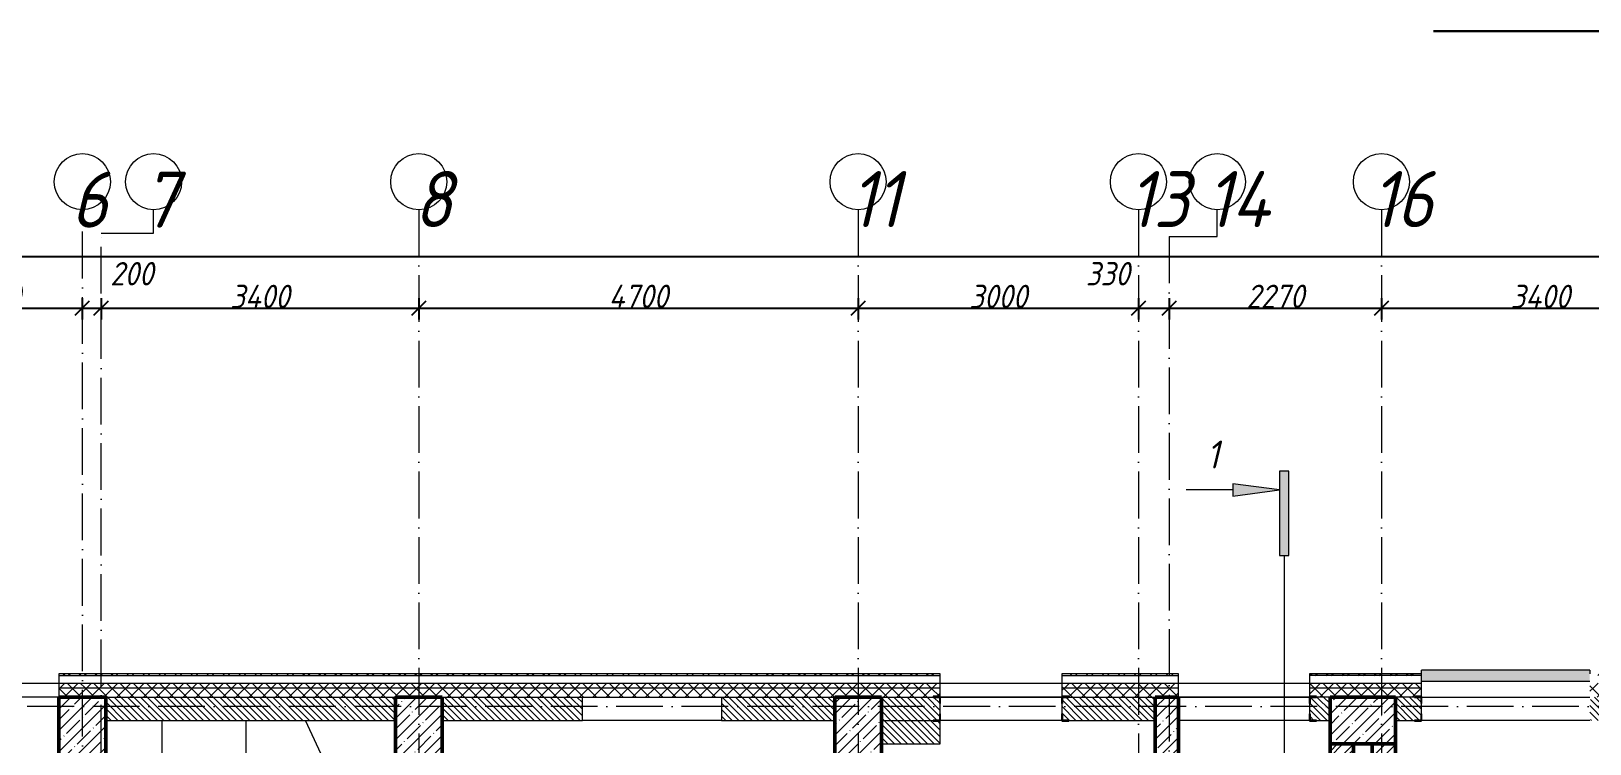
# Model space of a CAD drawing. Header units: millimetres. Extents: x -606178 to 312196, y -19338 to 632709.
# Drawn here: x -416728 to -400051, y 536975 to 544597 of the extents above; entities that cross this region are included whole.
import ezdxf

# ---------------------------------------------------------------- set-up
doc = ezdxf.new("R2010")
doc.units = ezdxf.units.MM
doc.linetypes.add('50_200_ШТРИХ_1Т_ш5_п1_п1_', pattern=[700, 500, -100, 0, -100])
for name, color, linetype, lineweight in [('A-____-____-DIMS', 7, 'Continuous', 9), ('A-GENM-____-MCUT', 7, 'Continuous', 25), ('A-GENM-____-OTLN-1', 7, 'Continuous', 25), ('A-GLAZ-____-OTLN', 7, 'Continuous', 9), ('A-WALL-____-MCUT', 7, 'Continuous', 13), ('A-WALL-____-MCUT-1', 7, 'Continuous', 9), ('A-WALL-____-MCUT-2', 7, 'Continuous', 50), ('A-WALL-____-OTLN', 7, 'Continuous', 9), ('A-WALL-____-PATT-1', 7, 'Continuous', 9), ('A-WALL-FNSH-MCUT-1', 7, 'Continuous', 9), ('G-____-____-SYMB', 7, 'Continuous', 9), ('I-WALL-____-OTLN', 7, 'Continuous', 9), ('S-COLS-____-MCUT', 7, 'Continuous', 50), ('S-COLS-____-OTLN', 7, 'Continuous', 9), ('S-GRID-____-IDEN', 7, 'Continuous', 9), ('S-GRID-____-OTLN', 7, 'Continuous', 9), ('S-GRID-____-OTLN-1', 7, '50_200_ШТРИХ_1Т_ш5_п1_п1_', 9), ('S-STRS-____-MBND', 7, 'Continuous', 9), ('S-STRS-____-OTLN-1', 7, 'Continuous', 9), ('Текстовые примечания', 7, 'Continuous', 9)]:
    doc.layers.add(name, color=color, linetype=linetype, lineweight=lineweight)
doc.layers.add('A-GLAZ-____-OTLN-1', color=7, linetype='Continuous', lineweight=9, true_color=0xc0c0c0)
doc.layers.add('G-____-____-SYMB-1', color=9, linetype='Continuous', lineweight=9, true_color=0x808080)
doc.styles.add('ISOCPEUR_I_10', font='isocpeui.ttf', dxfattribs={"width": 0.9, "height": 180})
doc.styles.add('ISOCPEUR_I_9', font='isocpeui.ttf', dxfattribs={"width": 0.9, "height": 250})
doc.dimstyles.new('ISO-2_5_0_9К_БОЛЬШОЙ_ОСИ', dxfattribs={"dimscale": 304.8, "dimtxt": 248.995294, "dimasz": 0.492126, "dimexe": 0.393701, "dimexo": 0, "dimgap": 0, "dimtad": 1, "dimdec": 0, "dimzin": 0, "dimdsep": 46, "dimtxsty": 'ISOCPEUR_I_9', "dimblk1": 'OBLIQUE', "dimblk2": 'OBLIQUE', "dimsah": 1, "dimcen": 0.09, "dimdle": 0.393701, "dimazin": 0, "dimtfac": 1, "dimtdec": 4, "dimtix": 1, "dimtmove": 0, "dimatfit": 3, "dimfxl": 1, "dimtvp": 1, "dimtolj": 1, "dimtzin": 0, "dimarcsym": 2})
doc.dimstyles.new('ISO-2_5_0_9К_БОЛЬШОЙ_ОСИ_1', dxfattribs={"dimscale": 304.8, "dimtxt": 248.995294, "dimasz": 0.492126, "dimexe": 0.393701, "dimexo": 0, "dimgap": 0, "dimtad": 1, "dimdec": 0, "dimzin": 0, "dimdsep": 46, "dimtxsty": 'ISOCPEUR_I_9', "dimblk1": 'OBLIQUE', "dimblk2": 'OBLIQUE', "dimsah": 1, "dimcen": 0.09, "dimdle": 0.393701, "dimazin": 0, "dimtfac": 1, "dimtdec": 4, "dimtix": 1, "dimtmove": 1, "dimatfit": 3, "dimfxl": 1, "dimtvp": 1, "dimtolj": 1, "dimtzin": 0, "dimarcsym": 2})
doc.dimstyles.new('ISO-2_5_0_9К_БОЛЬШОЙ_ОСИ_2', dxfattribs={"dimscale": 304.8, "dimtxt": 248.995294, "dimasz": 0.492126, "dimexe": 0.393701, "dimexo": 0, "dimgap": 0, "dimtad": 1, "dimdec": 0, "dimzin": 0, "dimdsep": 46, "dimtxsty": 'ISOCPEUR_I_9', "dimblk1": 'OBLIQUE', "dimblk2": 'OBLIQUE', "dimsah": 1, "dimcen": 0.09, "dimdle": 0.393701, "dimazin": 0, "dimtfac": 1, "dimtdec": 4, "dimtix": 1, "dimtmove": 2, "dimatfit": 3, "dimfxl": 1, "dimtvp": 1, "dimtolj": 1, "dimtzin": 0, "dimarcsym": 2})
pattern_1 = [(45, (-425830.77, 451794.26), (-114.04925, 114.04925), []), (45, (-425716.72, 451794.26), (-114.04925, 114.04925), [201.612, -40.322, 3.353, -36.97])]
pattern_2 = [(45, (-425830.77, 451794.26), (-85.53659, 85.53659), []), (45, (-425773.75, 451794.26), (-85.53659, 85.53659), [])]
pattern_3 = [(135, (-425830.77, 451794.26), (-35.35534, -35.35534), [])]
pattern_4 = [(45, (-425830.77, 451794.26), (-70.71068, 70.71068), []), (135, (-425830.77, 451794.26), (-70.71068, -70.71068), [])]

# ---------------------------------------------------------------- blocks, each defined once
blk = doc.blocks.new('BSC_Колонна _Прямоугольная - 500х800-25984396-АР1_План отверстий 1 этажа в осях 1-64_Ю-ЯЯ')
at = {"layer": 'S-COLS-____-OTLN'}
h = blk.add_hatch(dxfattribs=at)
h.set_pattern_fill('FP_14', color=256, style=0, pattern_type=2)
h.set_pattern_definition([(45, (-9650, -85281.04), (-114.04925, 114.04925), []), (45, (-9535.95, -85281.04), (-114.04925, 114.04925), [201.613, -40.323, 3.353, -36.97])])
h.paths.add_polyline_path([(-250, -400), (250, -400), (250, 400), (-250, 400)], flags=0)
at = {"layer": 'S-COLS-____-MCUT'}
for p, q in [((250, 400), (-250, 400)), ((-250, 400), (-250, -400)), ((250, -400), (250, 400)), ((-250, -400), (250, -400))]:
    blk.add_line(p, q, dxfattribs=at)
blk = doc.blocks.new('BSC_Колонна _Прямоугольная - 500х800-V68-АР1_План отверстий 1 этажа в осях 1-64_Ю-ЯЯ')
at = {"layer": 'S-COLS-____-OTLN'}
h = blk.add_hatch(dxfattribs=at)
h.set_pattern_fill('FP_76', color=256, style=0, pattern_type=2)
h.set_pattern_definition([(45, (-13250, -85281.04), (-114.04925, 114.04925), []), (45, (-13135.95, -85281.04), (-114.04925, 114.04925), [201.613, -40.323, 3.353, -36.97])])
h.paths.add_polyline_path([(-250, -400), (250, -400), (250, 400), (-250, 400)], flags=0)
at = {"layer": 'S-COLS-____-MCUT'}
for p, q in [((250, 400), (-250, 400)), ((-250, 400), (-250, -400)), ((250, -400), (250, 400)), ((-250, -400), (250, -400))]:
    blk.add_line(p, q, dxfattribs=at)
blk = doc.blocks.new('BSC_Колонна _Прямоугольная - 500х800-V69-АР1_План отверстий 1 этажа в осях 1-64_Ю-ЯЯ')
at = {"layer": 'S-COLS-____-OTLN'}
h = blk.add_hatch(dxfattribs=at)
h.set_pattern_fill('FP_77', color=256, style=0, pattern_type=2)
h.set_pattern_definition([(45, (-17950, -85281.04), (-114.04925, 114.04925), []), (45, (-17835.95, -85281.04), (-114.04925, 114.04925), [201.613, -40.323, 3.353, -36.97])])
h.paths.add_polyline_path([(-250, -400), (250, -400), (250, 400), (-250, 400)], flags=0)
at = {"layer": 'S-COLS-____-MCUT'}
for p, q in [((250, 400), (-250, 400)), ((-250, 400), (-250, -400)), ((250, -400), (250, 400)), ((-250, -400), (250, -400))]:
    blk.add_line(p, q, dxfattribs=at)
blk = doc.blocks.new('Фахверк_СКБ_Уголок - 250_2700-27497298-АР1_План отверстий 1 этажа в осях 1-64_Ю-ЯЯ')
at = {"layer": 'A-GENM-____-MCUT'}
for p, q in [((200, 181), (125, 181)), ((125, 181), (125, 106)), ((131, 106), (131, 175)), ((131, 175), (200, 175)), ((200, 175), (200, 181)), ((125, 106), (131, 106)), ((131, -6), (125, -6)), ((125, -6), (125, -81)), ((125, -81), (200, -81)), ((131, -75), (131, -6)), ((200, -75), (131, -75)), ((200, -81), (200, -75))]:
    blk.add_line(p, q, dxfattribs=at)
blk = doc.blocks.new('Фахверк_СКБ_Уголок - 250_3520-27500975-АР1_План отверстий 1 этажа в осях 1-64_Ю-ЯЯ')
at = {"layer": 'A-GENM-____-MCUT'}
for p, q in [((200, 181), (125, 181)), ((125, 181), (125, 106)), ((131, 106), (131, 175)), ((131, 175), (200, 175)), ((200, 175), (200, 181)), ((125, 106), (131, 106)), ((131, -6), (125, -6)), ((125, -6), (125, -81)), ((125, -81), (200, -81)), ((131, -75), (131, -6)), ((200, -75), (131, -75)), ((200, -81), (200, -75))]:
    blk.add_line(p, q, dxfattribs=at)
blk = doc.blocks.new('Отлив_СКБ - Отлив витража_120_НВФ-31885689-АР1_План отверстий 1 этажа в осях 1-64_Ю-ЯЯ')
at = {"layer": 'A-GLAZ-____-OTLN-1'}
for points in [[(1800, 2), (1800, 120), (0, 120), (0, 2), (750, 2)], [(1800, 0), (1800, 2), (0, 2), (0, 0), (750, 0)]]:
    blk.add_hatch(color=256, dxfattribs=at).paths.add_polyline_path(points, flags=0)
at = {"layer": 'A-GLAZ-____-OTLN'}
for p, q in [((0, 83), (0, 120)), ((1800, 120), (0, 120)), ((0, 2), (1800, 2)), ((1800, 120), (1800, 83)), ((1800, 0), (0, 0))]:
    blk.add_line(p, q, dxfattribs=at)
blk = doc.blocks.new('Ось сетки - Круг_Ø6_00__ISO-2_5_0_9K_-25732049-АР1_План отверстий 1 этажа в осях 1-64_Ю-ЯЯ')
at = {"layer": 'S-GRID-____-IDEN'}
blk.add_circle((0, 0), 3, dxfattribs=at)
blk = doc.blocks.new('Разрез - Заголовок разреза-10218885-АР1_План отверстий 1 этажа в осях 1-64_Ю-ЯЯ')
at = {"layer": 'G-____-____-SYMB'}
for points in [[(0, 0.5), (0, -0.5), (-9, -0.5), (-9, 0.5)], [(-6.34, -5.5), (-7.66, -5.5), (-7, -0.5)]]:
    blk.add_hatch(color=256, dxfattribs=at).paths.add_polyline_path(points, flags=0)
for p, q in [((0, 0.5), (-9, 0.5)), ((-9, 0.5), (-9, -0.5)), ((0, -0.5), (0, 0.5)), ((-9, -0.5), (0, -0.5)), ((-7, -0.5), (-7.66, -5.5)), ((-6.34, -5.5), (-7, -0.5)), ((-7.66, -5.5), (-6.34, -5.5)), ((-7, -5.5), (-7, -10.5))]:
    blk.add_line(p, q, dxfattribs=at)
blk = doc.blocks.new('_Oblique')
at = {"color": 0, "linetype": 'ByBlock', "lineweight": -2}
blk.add_line((-0.5, -0.5), (0.5, 0.5), dxfattribs=at)
blk = doc.blocks.new('*D4356')
at = {"layer": 'A-____-____-DIMS', "color": 0, "lineweight": -2, "transparency": 16777216}
for p, q in [((-418081, 541741), (-418081, 541515)), ((-416181, 541741), (-416181, 541515)), ((-418201, 541635), (-416061, 541635))]:
    blk.add_line(p, q, dxfattribs=at)
at = {"layer": 'Defpoints', "color": 0, "transparency": 16777216}
for p in [(-418081, 541741), (-416181, 541741), (-416181, 541635)]:
    blk.add_point(p, dxfattribs=at)
at = {"layer": 'A-____-____-DIMS', "color": 0, "lineweight": -2, "transparency": 16777216, "xscale": 150, "yscale": 150, "zscale": 150, "rotation": 180}
blk.add_blockref('_Oblique', (-418081, 541635), dxfattribs=at)
at = {"layer": 'A-____-____-DIMS', "color": 0, "lineweight": -2, "transparency": 16777216, "xscale": 150, "yscale": 150, "zscale": 150}
blk.add_blockref('_Oblique', (-416181, 541635), dxfattribs=at)
at = {"layer": 'A-____-____-DIMS', "color": 0, "transparency": 16777216, "insert": (-417131, 541760), "char_height": 250, "width": 701.02, "attachment_point": 5, "style": 'ISOCPEUR_I_9'}
blk.add_mtext('\\A1;1900', dxfattribs=at)
blk = doc.blocks.new('*D4357')
at = {"layer": 'A-____-____-DIMS', "color": 0, "lineweight": -2, "transparency": 16777216}
for p, q in [((-416181, 541741), (-416181, 541515)), ((-415981, 541741), (-415981, 541515)), ((-416301, 541635), (-415861, 541635))]:
    blk.add_line(p, q, dxfattribs=at)
at = {"layer": 'Defpoints', "color": 0, "transparency": 16777216}
for p in [(-416181, 541741), (-415981, 541741), (-415981, 541635)]:
    blk.add_point(p, dxfattribs=at)
at = {"layer": 'A-____-____-DIMS', "color": 0, "lineweight": -2, "transparency": 16777216, "xscale": 150, "yscale": 150, "zscale": 150, "rotation": 180}
blk.add_blockref('_Oblique', (-416181, 541635), dxfattribs=at)
at = {"layer": 'A-____-____-DIMS', "color": 0, "lineweight": -2, "transparency": 16777216, "xscale": 150, "yscale": 150, "zscale": 150}
blk.add_blockref('_Oblique', (-415981, 541635), dxfattribs=at)
at = {"layer": 'A-____-____-DIMS', "color": 0, "transparency": 16777216, "insert": (-415883, 542128), "char_height": 250, "width": 568.86, "attachment_point": 1, "line_spacing_factor": 1.149209, "style": 'ISOCPEUR_I_9'}
blk.add_mtext('\\A1;200', dxfattribs=at)
blk = doc.blocks.new('*D4358')
at = {"layer": 'A-____-____-DIMS', "color": 0, "lineweight": -2, "transparency": 16777216}
for p, q in [((-415981, 541741), (-415981, 541515)), ((-412581, 541741), (-412581, 541515)), ((-416101, 541635), (-412461, 541635))]:
    blk.add_line(p, q, dxfattribs=at)
at = {"layer": 'Defpoints', "color": 0, "transparency": 16777216}
for p in [(-415981, 541741), (-412581, 541741), (-412581, 541635)]:
    blk.add_point(p, dxfattribs=at)
at = {"layer": 'A-____-____-DIMS', "color": 0, "lineweight": -2, "transparency": 16777216, "xscale": 150, "yscale": 150, "zscale": 150, "rotation": 180}
blk.add_blockref('_Oblique', (-415981, 541635), dxfattribs=at)
at = {"layer": 'A-____-____-DIMS', "color": 0, "lineweight": -2, "transparency": 16777216, "xscale": 150, "yscale": 150, "zscale": 150}
blk.add_blockref('_Oblique', (-412581, 541635), dxfattribs=at)
at = {"layer": 'A-____-____-DIMS', "color": 0, "transparency": 16777216, "insert": (-414281, 541760), "char_height": 250, "width": 781.46, "attachment_point": 5, "style": 'ISOCPEUR_I_9'}
blk.add_mtext('\\A1;3400', dxfattribs=at)
blk = doc.blocks.new('*D4359')
at = {"layer": 'A-____-____-DIMS', "color": 0, "lineweight": -2, "transparency": 16777216}
for p, q in [((-412581, 541741), (-412581, 541515)), ((-407881, 541741), (-407881, 541515)), ((-412701, 541635), (-407761, 541635))]:
    blk.add_line(p, q, dxfattribs=at)
at = {"layer": 'Defpoints', "color": 0, "transparency": 16777216}
for p in [(-412581, 541741), (-407881, 541741), (-407881, 541635)]:
    blk.add_point(p, dxfattribs=at)
at = {"layer": 'A-____-____-DIMS', "color": 0, "lineweight": -2, "transparency": 16777216, "xscale": 150, "yscale": 150, "zscale": 150, "rotation": 180}
blk.add_blockref('_Oblique', (-412581, 541635), dxfattribs=at)
at = {"layer": 'A-____-____-DIMS', "color": 0, "lineweight": -2, "transparency": 16777216, "xscale": 150, "yscale": 150, "zscale": 150}
blk.add_blockref('_Oblique', (-407881, 541635), dxfattribs=at)
at = {"layer": 'A-____-____-DIMS', "color": 0, "transparency": 16777216, "insert": (-410231, 541761), "char_height": 250, "width": 781.46, "attachment_point": 5, "style": 'ISOCPEUR_I_9'}
blk.add_mtext('\\A1;4700', dxfattribs=at)
blk = doc.blocks.new('*D4360')
at = {"layer": 'A-____-____-DIMS', "color": 0, "lineweight": -2, "transparency": 16777216}
for p, q in [((-407881, 541741), (-407881, 541515)), ((-404881, 541741), (-404881, 541515)), ((-408001, 541635), (-404761, 541635))]:
    blk.add_line(p, q, dxfattribs=at)
at = {"layer": 'Defpoints', "color": 0, "transparency": 16777216}
for p in [(-407881, 541741), (-404881, 541741), (-404881, 541635)]:
    blk.add_point(p, dxfattribs=at)
at = {"layer": 'A-____-____-DIMS', "color": 0, "lineweight": -2, "transparency": 16777216, "xscale": 150, "yscale": 150, "zscale": 150, "rotation": 180}
blk.add_blockref('_Oblique', (-407881, 541635), dxfattribs=at)
at = {"layer": 'A-____-____-DIMS', "color": 0, "lineweight": -2, "transparency": 16777216, "xscale": 150, "yscale": 150, "zscale": 150}
blk.add_blockref('_Oblique', (-404881, 541635), dxfattribs=at)
at = {"layer": 'A-____-____-DIMS', "color": 0, "transparency": 16777216, "insert": (-406381, 541760), "char_height": 250, "width": 758.48, "attachment_point": 5, "style": 'ISOCPEUR_I_9'}
blk.add_mtext('\\A1;3000', dxfattribs=at)
blk = doc.blocks.new('*D4361')
at = {"layer": 'A-____-____-DIMS', "color": 0, "lineweight": -2, "transparency": 16777216}
for p, q in [((-404881, 541741), (-404881, 541515)), ((-404551, 541741), (-404551, 541515)), ((-405001, 541635), (-404431, 541635))]:
    blk.add_line(p, q, dxfattribs=at)
at = {"layer": 'Defpoints', "color": 0, "transparency": 16777216}
for p in [(-404881, 541741), (-404551, 541741), (-404551, 541635)]:
    blk.add_point(p, dxfattribs=at)
at = {"layer": 'A-____-____-DIMS', "color": 0, "lineweight": -2, "transparency": 16777216, "xscale": 150, "yscale": 150, "zscale": 150, "rotation": 180}
blk.add_blockref('_Oblique', (-404881, 541635), dxfattribs=at)
at = {"layer": 'A-____-____-DIMS', "color": 0, "lineweight": -2, "transparency": 16777216, "xscale": 150, "yscale": 150, "zscale": 150}
blk.add_blockref('_Oblique', (-404551, 541635), dxfattribs=at)
at = {"layer": 'A-____-____-DIMS', "color": 0, "transparency": 16777216, "insert": (-405445, 542128), "char_height": 250, "width": 568.86, "attachment_point": 1, "line_spacing_factor": 1.149209, "style": 'ISOCPEUR_I_9'}
blk.add_mtext('\\A1;330', dxfattribs=at)
blk = doc.blocks.new('*D4362')
at = {"layer": 'A-____-____-DIMS', "color": 0, "lineweight": -2, "transparency": 16777216}
for p, q in [((-404551, 541741), (-404551, 541515)), ((-402281, 541741), (-402281, 541515)), ((-404671, 541635), (-402161, 541635))]:
    blk.add_line(p, q, dxfattribs=at)
at = {"layer": 'Defpoints', "color": 0, "transparency": 16777216}
for p in [(-404551, 541741), (-402281, 541741), (-402281, 541635)]:
    blk.add_point(p, dxfattribs=at)
at = {"layer": 'A-____-____-DIMS', "color": 0, "lineweight": -2, "transparency": 16777216, "xscale": 150, "yscale": 150, "zscale": 150, "rotation": 180}
blk.add_blockref('_Oblique', (-404551, 541635), dxfattribs=at)
at = {"layer": 'A-____-____-DIMS', "color": 0, "lineweight": -2, "transparency": 16777216, "xscale": 150, "yscale": 150, "zscale": 150}
blk.add_blockref('_Oblique', (-402281, 541635), dxfattribs=at)
at = {"layer": 'A-____-____-DIMS', "color": 0, "transparency": 16777216, "insert": (-403416, 541761), "char_height": 250, "width": 758.48, "attachment_point": 5, "style": 'ISOCPEUR_I_9'}
blk.add_mtext('\\A1;2270', dxfattribs=at)
blk = doc.blocks.new('*D4363')
at = {"layer": 'A-____-____-DIMS', "color": 0, "lineweight": -2, "transparency": 16777216}
for p, q in [((-402281, 541741), (-402281, 541515)), ((-398881, 541741), (-398881, 541515)), ((-402401, 541635), (-398761, 541635))]:
    blk.add_line(p, q, dxfattribs=at)
at = {"layer": 'Defpoints', "color": 0, "transparency": 16777216}
for p in [(-402281, 541741), (-398881, 541741), (-398881, 541635)]:
    blk.add_point(p, dxfattribs=at)
at = {"layer": 'A-____-____-DIMS', "color": 0, "lineweight": -2, "transparency": 16777216, "xscale": 150, "yscale": 150, "zscale": 150, "rotation": 180}
blk.add_blockref('_Oblique', (-402281, 541635), dxfattribs=at)
at = {"layer": 'A-____-____-DIMS', "color": 0, "lineweight": -2, "transparency": 16777216, "xscale": 150, "yscale": 150, "zscale": 150}
blk.add_blockref('_Oblique', (-398881, 541635), dxfattribs=at)
at = {"layer": 'A-____-____-DIMS', "color": 0, "transparency": 16777216, "insert": (-400581, 541760), "char_height": 250, "width": 781.46, "attachment_point": 5, "style": 'ISOCPEUR_I_9'}
blk.add_mtext('\\A1;3400', dxfattribs=at)
blk = doc.blocks.new('*D4393')
at = {"layer": 'A-____-____-DIMS', "color": 0, "lineweight": -2, "transparency": 16777216}
for p, q in [((-428301, 542187), (-376947, 542187)), ((-428181, 542293), (-428181, 542067)), ((-324561, 542187), (-376068, 542187)), ((-324681, 542293), (-324681, 542067))]:
    blk.add_line(p, q, dxfattribs=at)
at = {"layer": 'Defpoints', "color": 0, "transparency": 16777216}
for p in [(-428181, 542293), (-324681, 542293), (-324681, 542187)]:
    blk.add_point(p, dxfattribs=at)
at = {"layer": 'A-____-____-DIMS', "color": 0, "lineweight": -2, "transparency": 16777216, "xscale": 150, "yscale": 150, "zscale": 150, "rotation": 180}
blk.add_blockref('_Oblique', (-428181, 542187), dxfattribs=at)
at = {"layer": 'A-____-____-DIMS', "color": 0, "lineweight": -2, "transparency": 16777216, "xscale": 150, "yscale": 150, "zscale": 150}
blk.add_blockref('_Oblique', (-324681, 542187), dxfattribs=at)
at = {"layer": 'A-____-____-DIMS', "color": 0, "transparency": 16777216, "insert": (-377048, 542514), "char_height": 250, "width": 1080.26, "attachment_point": 1, "line_spacing_factor": 1.149209, "style": 'ISOCPEUR_I_9'}
blk.add_mtext('\\A1;103500', dxfattribs=at)

msp = doc.modelspace()

# ---------------------------------------------------------------- hatches: boundary and pattern name
at = {"layer": 'A-WALL-____-PATT-1'}
h = msp.add_hatch(dxfattribs=at)
h.set_pattern_fill('FP_3', color=256, style=0, pattern_type=2)
h.set_pattern_definition(pattern_2)
h.paths.add_polyline_path([(-403050.7712, 537705.3011), (-401961.7712, 537705.3011), (-401961.7712, 537725.3011), (-403050.7712, 537725.3011)], flags=0)
h.paths.add_polyline_path([(-404450.7712, 537705.3011), (-404450.7712, 537725.3011), (-405700.7712, 537725.3011), (-405700.7712, 537705.3011), (-404636.1719, 537705.3011)], flags=0)
h.paths.add_polyline_path([(-407000.7712, 537705.3011), (-407000.7712, 537725.3011), (-416430.7712, 537725.3011), (-416430.7712, 537705.3011), (-408171.1733, 537705.3011)], flags=0)
h.paths.add_polyline_path([(-420280.7712, 537705.3011), (-420280.7712, 537725.3011), (-428510.7712, 537725.3011), (-428510.7712, 537705.3011), (-420543.6779, 537705.3011)], flags=0)
h = msp.add_hatch(dxfattribs=at)
h.set_pattern_fill('FP_3', color=256, style=0, pattern_type=2)
h.set_pattern_definition(pattern_2)
h.paths.add_polyline_path([(-375665.7712, 537705.3011), (-375665.7712, 537725.3011), (-377530.7712, 537725.3011), (-377530.7712, 537705.3011), (-376356.1612, 537705.3011)], flags=0)
h.paths.add_polyline_path([(-379330.7712, 537705.3011), (-379330.7712, 537725.3011), (-381030.7712, 537725.3011), (-381030.7712, 537705.3011), (-379891.1626, 537705.3011)], flags=0)
h.paths.add_polyline_path([(-382830.7712, 537705.3011), (-382830.7712, 537725.3011), (-384530.7712, 537725.3011), (-384530.7712, 537705.3011), (-383426.1639, 537705.3011)], flags=0)
h.paths.add_polyline_path([(-386330.7712, 537705.3011), (-386330.7712, 537725.3011), (-388030.7712, 537725.3011), (-388030.7712, 537705.3011), (-386961.1652, 537705.3011)], flags=0)
h.paths.add_polyline_path([(-391455.7712, 537705.3011), (-389830.7712, 537705.3011), (-389830.7712, 537725.3011), (-391455.7712, 537725.3011)], flags=0)
h.paths.add_polyline_path([(-393427.7712, 537705.3011), (-393330.7712, 537705.3011), (-393330.7712, 537725.3011), (-394230.7712, 537725.3011), (-394230.7712, 537705.3011), (-394031.1679, 537705.3011)], flags=0)
h.paths.add_polyline_path([(-398980.7712, 537705.3011), (-398980.7712, 537725.3011), (-400050.7712, 537725.3011), (-400050.7712, 537705.3011)], flags=0)
h.paths.add_polyline_path([(-396030.7712, 537705.3011), (-396030.7712, 537725.3011), (-397180.7712, 537725.3011), (-397180.7712, 537705.3011)], flags=0)
h.paths.add_polyline_path([(-401960.7712, 537705.3011), (-401850.7712, 537705.3011), (-401850.7712, 537725.3011), (-401960.7712, 537725.3011)], flags=0)
h = msp.add_hatch(dxfattribs=at)
h.set_pattern_fill('FP_1', color=256, style=0, pattern_type=2)
h.set_pattern_definition(pattern_4)
h.paths.add_polyline_path([(-396030.7712, 537575.3011), (-396030.7712, 537625.3011), (-397180.7712, 537625.3011), (-397180.7712, 537575.3011)], flags=0)
h.paths.add_polyline_path([(-393427.7712, 537575.3011), (-393427.7712, 537625.3011), (-394230.7712, 537625.3011), (-394230.7712, 537575.3011), (-394031.1679, 537575.3011)], flags=0)
h.paths.add_polyline_path([(-398980.7712, 537575.3011), (-398980.7712, 537625.3011), (-400050.7712, 537625.3011), (-400050.7712, 537575.3011)], flags=0)
h.paths.add_polyline_path([(-407000.7712, 537575.3011), (-407000.7712, 537625.3011), (-416430.7712, 537625.3011), (-416430.7712, 537575.3011), (-408171.1733, 537575.3011)], flags=0)
h.paths.add_polyline_path([(-402868.6713, 537575.3011), (-401850.7712, 537575.3011), (-401850.7712, 537625.3011), (-403050.7712, 537625.3011), (-403050.7712, 537575.3011)], flags=0)
h.paths.add_polyline_path([(-404450.7712, 537575.3011), (-404450.7712, 537625.3011), (-405700.7712, 537625.3011), (-405700.7712, 537575.3011), (-404636.1719, 537575.3011)], flags=0)
h.paths.add_polyline_path([(-420280.7712, 537575.3011), (-420280.7712, 537625.3011), (-428380.7712, 537625.3011), (-428380.7712, 537575.3011), (-420543.6779, 537575.3011)], flags=0)
h = msp.add_hatch(dxfattribs=at)
h.set_pattern_fill('FP_1', color=256, style=0, pattern_type=2)
h.set_pattern_definition(pattern_4)
h.paths.add_polyline_path([(-393430.7712, 537475.3011), (-393427.7712, 537475.3011), (-393427.7712, 537575.3011), (-394230.7712, 537575.3011), (-394230.7712, 537481.3011), (-394155.7712, 537481.3011), (-394155.7712, 537475.3011), (-394031.1679, 537475.3011)], flags=0)
h.paths.add_polyline_path([(-396580.7712, 537475.3011), (-396105.7712, 537475.3011), (-396105.7712, 537481.3011), (-396030.7712, 537481.3011), (-396030.7712, 537575.3011), (-397180.7712, 537575.3011), (-397180.7712, 537475.3011)], flags=0)
h.paths.add_polyline_path([(-399055.7712, 537475.3011), (-399055.7712, 537481.3011), (-398980.7712, 537481.3011), (-398980.7712, 537575.3011), (-400050.7712, 537575.3011), (-400050.7712, 537481.3011), (-399975.7712, 537481.3011), (-399975.7712, 537475.3011)], flags=0)
h.paths.add_polyline_path([(-402975.7712, 537475.3011), (-401925.7712, 537475.3011), (-401925.7712, 537481.3011), (-401850.7712, 537481.3011), (-401850.7712, 537575.3011), (-403050.7712, 537575.3011), (-403050.7712, 537481.3011), (-402975.7712, 537481.3011)], flags=0)
h.paths.add_polyline_path([(-405625.7712, 537475.3011), (-404450.7712, 537475.3011), (-404450.7712, 537575.3011), (-405700.7712, 537575.3011), (-405700.7712, 537481.3011), (-405625.7712, 537481.3011)], flags=0)
h.paths.add_polyline_path([(-407075.7712, 537475.3011), (-407075.7712, 537481.3011), (-407000.7712, 537481.3011), (-407000.7712, 537575.3011), (-416430.7712, 537575.3011), (-416430.7712, 537475.3011), (-407630.7712, 537475.3011)], flags=0)
h.paths.add_polyline_path([(-420280.7712, 537475.3011), (-420280.7712, 537575.3011), (-428280.7712, 537575.3011), (-428280.7712, 537475.3011), (-420543.6779, 537475.3011)], flags=0)
h = msp.add_hatch(dxfattribs=at)
h.set_pattern_fill('FP_6', color=256, style=0, pattern_type=2)
h.set_pattern_definition(pattern_3)
h.paths.add_polyline_path([(-412830.7712, 537225.3011), (-412830.7712, 537475.3011), (-415930.7712, 537475.3011), (-415930.7712, 537225.3011)], flags=0)
h = msp.add_hatch(dxfattribs=at)
h.set_pattern_fill('FP_6', color=256, style=0, pattern_type=2)
h.set_pattern_definition(pattern_3)
h.paths.add_polyline_path([(-408130.7712, 537225.3011), (-408130.7712, 537475.3011), (-409341.8781, 537475.3011), (-409341.8781, 537225.3011), (-408171.1733, 537225.3011)], flags=0)
h.paths.add_polyline_path([(-410830.7712, 537225.3011), (-410830.7712, 537475.3011), (-412330.7712, 537475.3011), (-412330.7712, 537225.3011), (-411706.1746, 537225.3011)], flags=0)
h = msp.add_hatch(dxfattribs=at)
h.set_pattern_fill('FP_6', color=256, style=0, pattern_type=2)
h.set_pattern_definition(pattern_3)
h.paths.add_polyline_path([(-405625.7712, 537225.3011), (-404700.7712, 537225.3011), (-404700.7712, 537475.3011), (-405694.7712, 537475.3011), (-405694.7712, 537406.3011), (-405700.7712, 537406.3011), (-405700.7712, 537294.3011), (-405694.7712, 537294.3011), (-405694.7712, 537225.3011)], flags=0)
h.paths.add_polyline_path([(-407630.7712, 537225.3011), (-407006.7712, 537225.3011), (-407006.7712, 537294.3011), (-407000.7712, 537294.3011), (-407000.7712, 537406.3011), (-407006.7712, 537406.3011), (-407006.7712, 537475.3011), (-407630.7712, 537475.3011), (-407630.7712, 537294.3011)], flags=0)
h = msp.add_hatch(dxfattribs=at)
h.set_pattern_fill('FP_13', color=256, style=0, pattern_type=2)
h.set_pattern_definition(pattern_1)
h.paths.add_polyline_path([(-404700.7712, 529775.3011), (-404450.7712, 529775.3011), (-404450.7712, 537475.3011), (-404700.7712, 537475.3011), (-404700.7712, 530006.4235)], flags=0)
h = msp.add_hatch(dxfattribs=at)
h.set_pattern_fill('FP_6', color=256, style=0, pattern_type=2)
h.set_pattern_definition(pattern_3)
h.paths.add_polyline_path([(-402975.7712, 537225.3011), (-402830.7712, 537225.3011), (-402830.7712, 537475.3011), (-403044.7712, 537475.3011), (-403044.7712, 537406.3011), (-403050.7712, 537406.3011), (-403050.7712, 537294.3011), (-403044.7712, 537294.3011), (-403044.7712, 537225.3011)], flags=0)
h = msp.add_hatch(dxfattribs=at)
h.set_pattern_fill('FP_6', color=256, style=0, pattern_type=2)
h.set_pattern_definition(pattern_3)
h.paths.add_polyline_path([(-399055.7712, 537225.3011), (-398986.7712, 537225.3011), (-398986.7712, 537294.3011), (-398980.7712, 537294.3011), (-398980.7712, 537406.3011), (-398986.7712, 537406.3011), (-398986.7712, 537475.3011), (-400044.7712, 537475.3011), (-400044.7712, 537406.3011), (-400050.7712, 537406.3011), (-400050.7712, 537294.3011), (-400044.7712, 537294.3011), (-400044.7712, 537225.3011), (-399975.7712, 537225.3011)], flags=0)
h.paths.add_polyline_path([(-401925.7712, 537225.3011), (-401856.7712, 537225.3011), (-401856.7712, 537294.3011), (-401850.7712, 537294.3011), (-401850.7712, 537406.3011), (-401856.7712, 537406.3011), (-401856.7712, 537475.3011), (-402130.7712, 537475.3011), (-402130.7712, 537225.3011)], flags=0)
h = msp.add_hatch(dxfattribs=at)
h.set_pattern_fill('FP_6', color=256, style=0, pattern_type=2)
h.set_pattern_definition(pattern_3)
h.paths.add_polyline_path([(-407000.7712, 536975.3011), (-407000.7712, 537219.3011), (-407075.7712, 537219.3011), (-407075.7712, 537225.3011), (-407630.7712, 537225.3011), (-407630.7712, 536975.3011), (-407006.7712, 536975.3011)], flags=0)
h = msp.add_hatch(dxfattribs=at)
h.set_pattern_fill('FP_3', color=256, style=0, pattern_type=2)
h.set_pattern_definition(pattern_2)
h.paths.add_polyline_path([(-402580.7712, 534475.3011), (-402580.7712, 536975.3011), (-402830.7712, 536975.3011), (-402830.7712, 534475.3011)], flags=0)
h = msp.add_hatch(dxfattribs=at)
h.set_pattern_fill('FP_13', color=256, style=0, pattern_type=2)
h.set_pattern_definition(pattern_1)
h.paths.add_polyline_path([(-402130.7712, 534475.3011), (-402130.7712, 536975.3011), (-402380.7712, 536975.3011), (-402380.7712, 534475.3011)], flags=0)
at = {"layer": 'S-COLS-____-OTLN'}
h = msp.add_hatch(dxfattribs=at)
h.set_pattern_fill('FP_13', color=256, style=0, pattern_type=2)
h.set_pattern_definition(pattern_1)
h.paths.add_polyline_path([(-402130.7712, 536975.3011), (-402130.7712, 537475.3011), (-402830.7712, 537475.3011), (-402830.7712, 536975.3011)], flags=0)

# ---------------------------------------------------------------- linework, layer by layer
at = {"layer": 'A-WALL-____-MCUT'}
for p, q in [((-416430.7712, 537705.3011), (-407000.7712, 537705.3011)), ((-416430.7712, 537705.3011), (-416430.7712, 537475.3011)), ((-407000.7712, 537481.3011), (-407000.7712, 537705.3011)), ((-405700.7712, 537705.3011), (-404450.7712, 537705.3011)), ((-405700.7712, 537705.3011), (-405700.7712, 537481.3011)), ((-404450.7712, 537475.3011), (-404450.7712, 537705.3011)), ((-403050.7712, 537705.3011), (-403050.7712, 537481.3011)), ((-401850.7712, 537705.3011), (-403050.7712, 537705.3011)), ((-401850.7712, 537481.3011), (-401850.7712, 537705.3011)), ((-415930.7712, 537475.3011), (-412830.7712, 537475.3011)), ((-412330.7712, 537475.3011), (-408130.7712, 537475.3011)), ((-410830.7712, 537225.3011), (-410830.7712, 537475.3011)), ((-409341.8781, 537475.3011), (-409341.8781, 537225.3011)), ((-407630.7712, 537475.3011), (-407630.7712, 537475.3011)), ((-407630.7712, 537475.3011), (-407075.7712, 537475.3011)), ((-407000.7712, 537294.3011), (-407000.7712, 537406.3011)), ((-405700.7712, 537406.3011), (-405700.7712, 537294.3011)), ((-405625.7712, 537475.3011), (-404700.7712, 537475.3011)), ((-403050.7712, 537406.3011), (-403050.7712, 537294.3011)), ((-402830.7712, 537225.3011), (-402830.7712, 537475.3011)), ((-402830.7712, 537475.3011), (-402130.7712, 537475.3011)), ((-402130.7712, 537475.3011), (-402130.7712, 537225.3011)), ((-401850.7712, 537294.3011), (-401850.7712, 537406.3011)), ((-415930.7712, 537225.3011), (-412830.7712, 537225.3011)), ((-412330.7712, 537225.3011), (-410830.7712, 537225.3011)), ((-409341.8781, 537225.3011), (-408130.7712, 537225.3011)), ((-407630.7712, 537225.3011), (-407075.7712, 537225.3011)), ((-407000.7712, 536975.3011), (-407000.7712, 537219.3011)), ((-405625.7712, 537225.3011), (-404700.7712, 537225.3011)), ((-402975.7712, 537225.3011), (-402830.7712, 537225.3011)), ((-402130.7712, 537225.3011), (-401925.7712, 537225.3011)), ((-407630.7712, 536975.3011), (-407000.7712, 536975.3011))]:
    msp.add_line(p, q, dxfattribs=at)
at = {"layer": 'A-WALL-____-MCUT-1'}
for p, q in [((-416430.7712, 537625.3011), (-407000.7712, 537625.3011)), ((-416430.7712, 537575.3011), (-407000.7712, 537575.3011)), ((-405700.7712, 537625.3011), (-404450.7712, 537625.3011)), ((-405700.7712, 537575.3011), (-404450.7712, 537575.3011)), ((-403050.7712, 537625.3011), (-401850.7712, 537625.3011)), ((-403050.7712, 537575.3011), (-401850.7712, 537575.3011)), ((-402830.7712, 537475.3011), (-402975.7712, 537475.3011)), ((-401925.7712, 537475.3011), (-402130.7712, 537475.3011))]:
    msp.add_line(p, q, dxfattribs=at)
at = {"layer": 'A-WALL-____-MCUT-2'}
for p, q in [((-404700.7712, 537475.3011), (-404700.7712, 529525.3011)), ((-404450.7712, 537475.3011), (-404700.7712, 537475.3011)), ((-404450.7712, 529775.3011), (-404450.7712, 537475.3011)), ((-402580.7712, 536975.3011), (-402830.7712, 536975.3011)), ((-402830.7712, 536975.3011), (-402830.7712, 534475.3011)), ((-402580.7712, 534475.3011), (-402580.7712, 536975.3011)), ((-402380.7712, 536975.3011), (-402380.7712, 534475.3011)), ((-402130.7712, 536975.3011), (-402380.7712, 536975.3011)), ((-402130.7712, 534475.3011), (-402130.7712, 536975.3011))]:
    msp.add_line(p, q, dxfattribs=at)
at = {"layer": 'A-WALL-____-OTLN'}
for p, q in [((-420280.7712, 537625.3011), (-416430.7712, 537625.3011)), ((-407000.7712, 537625.3011), (-405700.7712, 537625.3011)), ((-404450.7712, 537625.3011), (-403050.7712, 537625.3011)), ((-416430.7712, 537475.3011), (-418230.7712, 537475.3011)), ((-407000.7712, 537475.3011), (-405700.7712, 537475.3011)), ((-405700.7712, 537475.3011), (-407000.7712, 537475.3011)), ((-404450.7712, 537475.3011), (-403050.7712, 537475.3011)), ((-403050.7712, 537475.3011), (-404450.7712, 537475.3011)), ((-401850.7712, 537475.3011), (-400050.7712, 537475.3011)), ((-405700.7712, 537225.3011), (-407000.7712, 537225.3011)), ((-403050.7712, 537225.3011), (-404450.7712, 537225.3011)), ((-400050.7712, 537225.3011), (-401850.7712, 537225.3011))]:
    msp.add_line(p, q, dxfattribs=at)
at = {"layer": 'A-WALL-FNSH-MCUT-1'}
for p, q in [((-407000.7712, 537725.3011), (-416430.7712, 537725.3011)), ((-416430.7712, 537725.3011), (-416430.7712, 537705.3011)), ((-407000.7712, 537705.3011), (-407000.7712, 537725.3011)), ((-404450.7712, 537725.3011), (-405700.7712, 537725.3011)), ((-405700.7712, 537725.3011), (-405700.7712, 537705.3011)), ((-404450.7712, 537705.3011), (-404450.7712, 537725.3011)), ((-401961.7712, 537725.3011), (-403050.7712, 537725.3011)), ((-403050.7712, 537725.3011), (-403050.7712, 537705.3011)), ((-401961.7712, 537705.3011), (-401961.7712, 537725.3011)), ((-401850.7712, 537725.3011), (-401960.7712, 537725.3011)), ((-401960.7712, 537725.3011), (-401960.7712, 537705.3011)), ((-401850.7712, 537705.3011), (-401850.7712, 537725.3011))]:
    msp.add_line(p, q, dxfattribs=at)
at = {"layer": 'G-____-____-SYMB-1'}
msp.add_line((-403320.7712, 538990.9112), (-403320.7712, 506715.7844), dxfattribs=at)
at = {"layer": 'I-WALL-____-OTLN'}
msp.add_line((-409341.8781, 537225.3011), (-410830.7712, 537225.3011), dxfattribs=at)
at = {"layer": 'S-COLS-____-MCUT'}
for p, q in [((-402130.7712, 537475.3011), (-402830.7712, 537475.3011)), ((-402830.7712, 537475.3011), (-402830.7712, 536975.3011)), ((-402130.7712, 536975.3011), (-402130.7712, 537475.3011)), ((-402830.7712, 536975.3011), (-402130.7712, 536975.3011))]:
    msp.add_line(p, q, dxfattribs=at)
at = {"layer": 'S-GRID-____-OTLN'}
for p, q in [((-415418.0204, 542435.5743), (-415418.0204, 542687.1106)), ((-404036.5649, 542400.3549), (-404036.5649, 542687.1106)), ((-415980.7712, 542435.5743), (-415418.0204, 542435.5743)), ((-404550.7712, 542400.3549), (-404036.5649, 542400.3549))]:
    msp.add_line(p, q, dxfattribs=at)
at = {"layer": 'S-GRID-____-OTLN-1'}
for p, q in [((-416180.7712, 504847.6889), (-416180.7712, 542687.1106)), ((-412580.7712, 542687.1106), (-412580.7712, 504685.847)), ((-407880.7712, 542687.1106), (-407880.7712, 504685.847)), ((-404880.7712, 542687.1106), (-404880.7712, 504685.847)), ((-402280.7712, 542687.1106), (-402280.7712, 518469.7429)), ((-415980.7712, 504685.847), (-415980.7712, 542435.5743)), ((-404550.7712, 542400.3549), (-404550.7712, 529041.5894)), ((-321756.3646, 537375.3011), (-430499.5414, 537375.3011))]:
    msp.add_line(p, q, dxfattribs=at)
at = {"layer": 'S-STRS-____-MBND'}
msp.add_line((-411725.31, 532788.5896), (-413794.1826, 537225.3011), dxfattribs=at)
at = {"layer": 'S-STRS-____-OTLN-1'}
for p, q in [((-415330.7712, 537225.3011), (-415330.7712, 528125.3011)), ((-415330.7712, 537225.3011), (-415330.7712, 528125.3011)), ((-414430.7712, 537225.3011), (-414430.7712, 528125.3011)), ((-414430.7712, 537225.3011), (-414430.7712, 528125.3011))]:
    msp.add_line(p, q, dxfattribs=at)
at = {"layer": 'Текстовые примечания', "color": 1, "lineweight": 30}
msp.add_lwpolyline([(-19349.125, 544596.983), (-401724.6123, 544596.983)], dxfattribs=at)

# ---------------------------------------------------------------- block references
at = {"layer": 'A-GENM-____-OTLN-1', "rotation": 180}
for name, p in [('Фахверк_СКБ_Уголок - 250_2700-27497298-АР1_План отверстий 1 этажа в осях 1-64_Ю-ЯЯ', (-406875.7712, 537400.3011)), ('Фахверк_СКБ_Уголок - 250_3520-27500975-АР1_План отверстий 1 этажа в осях 1-64_Ю-ЯЯ', (-401725.7712, 537400.3011))]:
    msp.add_blockref(name, p, dxfattribs=at)
at = {"layer": 'A-GENM-____-OTLN-1'}
for p in [(-405825.7712, 537300.3011), (-403175.7712, 537300.3011)]:
    msp.add_blockref('Фахверк_СКБ_Уголок - 250_2700-27497298-АР1_План отверстий 1 этажа в осях 1-64_Ю-ЯЯ', p, dxfattribs=at)
at = {"layer": 'A-GLAZ-____-OTLN'}
msp.add_blockref('Отлив_СКБ - Отлив витража_120_НВФ-31885689-АР1_План отверстий 1 этажа в осях 1-64_Ю-ЯЯ', (-401850.7712, 537642.3011), dxfattribs=at)
at = {"layer": 'G-____-____-SYMB', "xscale": 99.99999999999993, "yscale": 99.99999999999993, "zscale": 99.99999999999993, "rotation": 269.9999999999996}
msp.add_blockref('Разрез - Заголовок разреза-10218885-АР1_План отверстий 1 этажа в осях 1-64_Ю-ЯЯ', (-403320.7712, 538990.9112), dxfattribs=at)
at = {"layer": 'S-COLS-____-OTLN'}
for name, p in [('BSC_Колонна _Прямоугольная - 500х800-25984396-АР1_План отверстий 1 этажа в осях 1-64_Ю-ЯЯ', (-416180.7712, 537075.3011)), ('BSC_Колонна _Прямоугольная - 500х800-V68-АР1_План отверстий 1 этажа в осях 1-64_Ю-ЯЯ', (-412580.7712, 537075.3011)), ('BSC_Колонна _Прямоугольная - 500х800-V69-АР1_План отверстий 1 этажа в осях 1-64_Ю-ЯЯ', (-407880.7712, 537075.3011))]:
    msp.add_blockref(name, p, dxfattribs=at)
at = {"layer": 'S-GRID-____-IDEN', "xscale": 99.99999999999993, "yscale": 99.99999999999993, "zscale": 99.99999999999993}
for p in [(-416180.7712, 542987.1106), (-415418.0204, 542987.1106)]:
    msp.add_blockref('Ось сетки - Круг_Ø6_00__ISO-2_5_0_9K_-25732049-АР1_План отверстий 1 этажа в осях 1-64_Ю-ЯЯ', p, dxfattribs=at)
at = {"layer": 'S-GRID-____-IDEN', "xscale": 99.99999999999993, "yscale": 99.99999999999993, "zscale": 99.99999999999993, "rotation": 180}
for p in [(-412580.7712, 542987.1106), (-407880.7712, 542987.1106), (-404880.7712, 542987.1106), (-404036.5649, 542987.1106), (-402280.7712, 542987.1106)]:
    msp.add_blockref('Ось сетки - Круг_Ø6_00__ISO-2_5_0_9K_-25732049-АР1_План отверстий 1 этажа в осях 1-64_Ю-ЯЯ', p, dxfattribs=at)

# ---------------------------------------------------------------- texts
at = {"layer": 'G-____-____-SYMB', "insert": (-404151.9005, 540219.5007), "char_height": 300, "width": 184.388125, "attachment_point": 1, "style": 'ISOCPEUR_I_10'}
msp.add_mtext('\\fISOCPEUR|b0|i1|c204|p34|;1', dxfattribs=at)
at = {"layer": 'S-GRID-____-IDEN', "char_height": 600, "attachment_point": 1, "style": 'ISOCPEUR_I_9'}
for s, insert, width in [('\\fISOCPEUR|b0|i1|c204|p34|;\\W.9;6', (-416302.4495, 543095.8852), 202.02525), ('\\fISOCPEUR|b0|i1|c204|p34|;\\W.9;7', (-415539.6987, 543095.8852), 202.02525), ('\\fISOCPEUR|b0|i1|c204|p34|;\\W.9;8', (-412631.8929, 543101.0442), 202.02525), ('11', (-407967.4429, 543101.0442), 288.6075), ('13', (-404991.2929, 543101.0442), 346.329), ('14', (-404156.0866, 543101.0442), 367.974562), ('16', (-402391.2929, 543101.0442), 346.329)]:
    msp.add_mtext(s, dxfattribs=dict(at, insert=insert, width=width))

# ---------------------------------------------------------------- dimensions: what is measured, and where the dimension line sits
at = {"layer": 'A-____-____-DIMS'}
for base, p1, p2, dimstyle, override, picture, middle in [((-324680.7712, 542186.9277), (-428180.7712, 542292.9937), (-324680.7712, 542292.9937), 'ISO-2_5_0_9К_БОЛЬШОЙ_ОСИ_2', {"dimpost": '<>', "dimfxl": 103500}, '*D4393', (-376507.9209, 542346.875)), ((-415980.7712, 541634.7084), (-416180.7712, 541740.7745), (-415980.7712, 541740.7745), 'ISO-2_5_0_9К_БОЛЬШОЙ_ОСИ_1', {"dimpost": '<>', "dimfxl": 200}, '*D4357', (-415598.327, 541794.6557)), ((-404550.7712, 541634.7084), (-404880.7712, 541740.7745), (-404550.7712, 541740.7745), 'ISO-2_5_0_9К_БОЛЬШОЙ_ОСИ_1', {"dimpost": '<>', "dimfxl": 330}, '*D4361', (-405160.1575, 541794.6557))]:
    dim = msp.add_linear_dim(base=base, p1=p1, p2=p2, dimstyle=dimstyle, override=override, dxfattribs=at)
    dim.commit()
    dim.dimension.update_dxf_attribs({"geometry": picture, "text_midpoint": middle, "dimtype": 160})
for base, p1, p2, override, picture, middle in [((-416180.7712, 541634.7084), (-418080.7712, 541740.7745), (-416180.7712, 541740.7745), {"dimpost": '<>', "dimfxl": 1900}, '*D4356', (-417130.7712, 541759.7084)), ((-412580.7712, 541634.7084), (-415980.7712, 541740.7745), (-412580.7712, 541740.7745), {"dimpost": '<>', "dimfxl": 3400}, '*D4358', (-414280.7712, 541759.7084)), ((-407880.7712, 541634.7084), (-412580.7712, 541740.7745), (-407880.7712, 541740.7745), {"dimpost": '<>', "dimfxl": 4700}, '*D4359', (-410230.7712, 541761.3183)), ((-404880.7712, 541634.7084), (-407880.7712, 541740.7745), (-404880.7712, 541740.7745), {"dimpost": '<>', "dimfxl": 3000}, '*D4360', (-406380.7712, 541759.7084)), ((-402280.7712, 541634.7084), (-404550.7712, 541740.7745), (-402280.7712, 541740.7745), {"dimpost": '<>', "dimfxl": 2270}, '*D4362', (-403415.7712, 541761.3183)), ((-398880.7712, 541634.7084), (-402280.7712, 541740.7745), (-398880.7712, 541740.7745), {"dimpost": '<>', "dimfxl": 3400}, '*D4363', (-400580.7712, 541759.7084))]:
    dim = msp.add_linear_dim(base=base, p1=p1, p2=p2, dimstyle='ISO-2_5_0_9К_БОЛЬШОЙ_ОСИ', override=override, dxfattribs=at)
    dim.commit()
    dim.dimension.update_dxf_attribs({"geometry": picture, "text_midpoint": middle})

doc.saveas('drawing.dxf')
